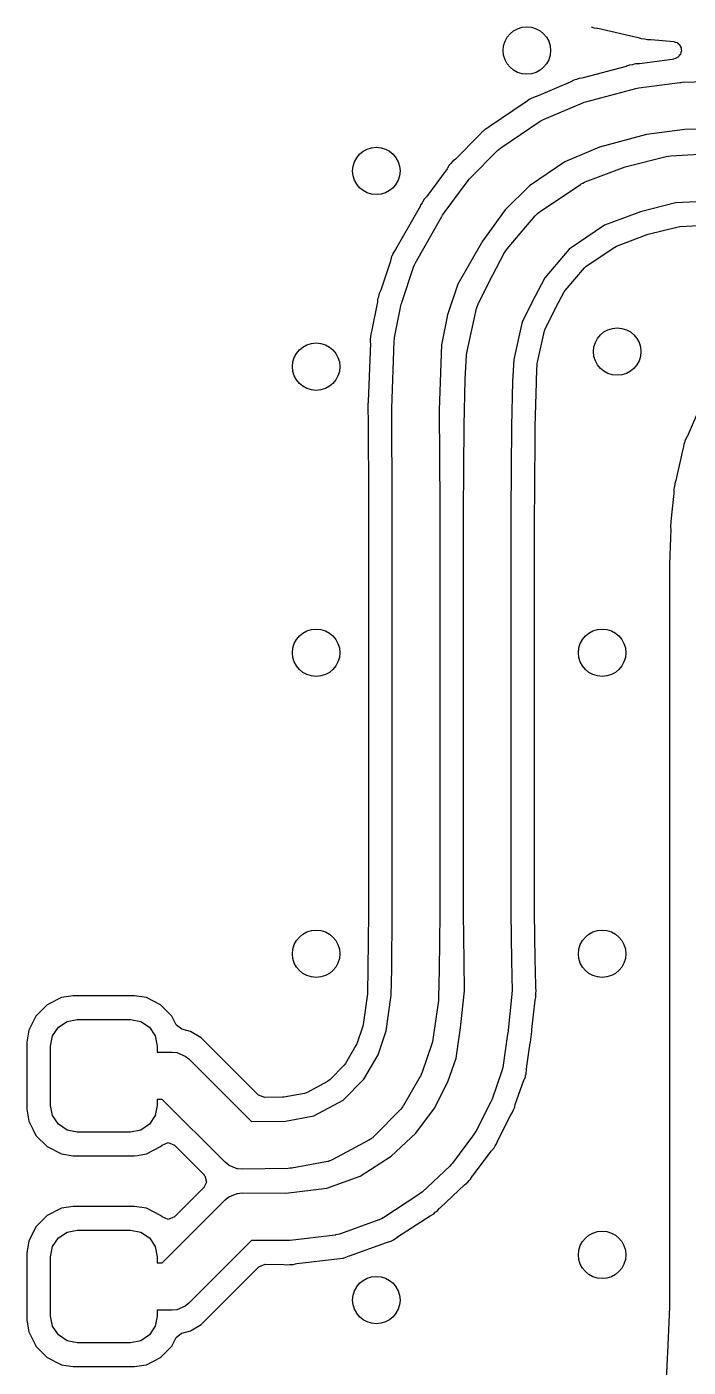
# Model space of a CAD drawing. Extents: x 2.36 to 5.14, y -5.39 to -2.61.
# Drawn here: x 2.8839 to 3.1036, y -4.4373 to -3.9921 of the extents above; entities that cross this region are included whole.
import ezdxf

# ---------------------------------------------------------------- set-up
doc = ezdxf.new("R2010")
doc.units = 0
doc.header["$MEASUREMENT"] = 0
doc.layers.add('BLACK', color=7, linetype='CONTINUOUS')

msp = doc.modelspace()

# ---------------------------------------------------------------- linework, layer by layer
at = {"layer": 'BLACK', "linetype": 'CONTINUOUS'}
for p, q in [((3.07139, -3.99212), (3.07224, -3.99245)), ((3.07224, -3.99245), (3.07324, -3.99256)), ((3.07324, -3.99256), (3.07357, -3.99262)), ((3.07357, -3.99262), (3.08702, -3.99565)), ((3.08702, -3.99565), (3.08801, -3.99602)), ((3.08801, -3.99602), (3.08904, -3.99611)), ((3.08904, -3.99611), (3.09005, -3.99634)), ((3.09005, -3.99634), (3.09091, -3.9963)), ((3.09091, -3.9963), (3.09129, -3.99631)), ((3.09129, -3.99631), (3.09876, -3.99699)), ((3.09876, -3.99699), (3.09929, -3.99727)), ((3.09929, -3.99727), (3.09989, -3.99733)), ((3.09989, -3.99733), (3.10024, -3.99777)), ((3.10036, -4.00213), (3.09932, -4.00269)), ((3.10024, -3.99777), (3.10073, -3.99803)), ((3.10062, -4.00164), (3.10036, -4.00213)), ((3.10106, -4.00128), (3.10062, -4.00164)), ((3.10073, -3.99803), (3.10091, -3.9986)), ((3.10091, -3.9986), (3.10129, -3.99907)), ((3.10112, -4.00069), (3.10106, -4.00128)), ((3.1014, -4.00016), (3.10112, -4.00069)), ((3.10129, -3.99907), (3.10123, -3.99962)), ((3.10123, -3.99962), (3.1014, -4.00016)), ((3.08295, -4.00528), (3.06866, -4.00907)), ((3.08314, -4.00523), (3.08295, -4.00528)), ((3.08407, -4.00484), (3.08314, -4.00523)), ((3.08513, -4.0047), (3.08407, -4.00484)), ((3.08531, -4.00465), (3.08513, -4.0047)), ((3.08617, -4.00443), (3.08531, -4.00465)), ((3.08531, -4.00465), (3.08531, -4.00465)), ((3.08699, -4.00443), (3.08617, -4.00443)), ((3.08617, -4.00443), (3.08617, -4.00443)), ((3.08738, -4.0044), (3.08699, -4.00443)), ((3.09828, -4.00296), (3.08738, -4.0044)), ((3.09872, -4.00287), (3.09828, -4.00296)), ((3.09932, -4.00269), (3.09872, -4.00287)), ((3.06442, -4.01051), (3.05324, -4.01523)), ((3.06459, -4.01045), (3.06442, -4.01051)), ((3.06442, -4.01051), (3.06442, -4.01051)), ((3.06555, -4.00989), (3.06459, -4.01045)), ((3.06649, -4.00964), (3.06555, -4.00989)), ((3.06668, -4.00956), (3.06649, -4.00964)), ((3.06738, -4.00927), (3.06668, -4.00956)), ((3.06668, -4.00956), (3.06668, -4.00956)), ((3.06831, -4.00914), (3.06738, -4.00927)), ((3.06866, -4.00907), (3.06831, -4.00914)), ((3.08717, -4.01239), (3.10077, -4.01059)), ((3.10077, -4.01059), (3.10118, -4.01058)), ((3.10118, -4.01058), (3.10159, -4.01053)), ((3.10159, -4.01053), (3.11659, -4.01013)), ((3.05306, -4.0153), (3.05168, -4.01578)), ((3.05324, -4.01523), (3.05306, -4.0153)), ((3.06958, -4.01699), (3.08618, -4.01259)), ((3.08618, -4.01259), (3.08668, -4.01251)), ((3.08668, -4.01251), (3.08717, -4.01239)), ((3.04945, -4.01729), (3.03751, -4.02537)), ((3.04953, -4.01723), (3.04945, -4.01729)), ((3.05076, -4.01628), (3.04953, -4.01723)), ((3.05124, -4.01607), (3.05076, -4.01628)), ((3.05168, -4.01578), (3.05124, -4.01607)), ((3.05168, -4.01578), (3.05168, -4.01578)), ((3.05574, -4.02275), (3.06854, -4.01735)), ((3.06854, -4.01735), (3.06907, -4.01718)), ((3.06907, -4.01718), (3.06958, -4.01699)), ((3.04139, -4.03228), (3.05439, -4.02348)), ((3.05439, -4.02348), (3.05505, -4.02312)), ((3.05505, -4.02312), (3.05574, -4.02275)), ((3.03418, -4.02812), (3.02625, -4.03605)), ((3.03432, -4.02797), (3.03418, -4.02812)), ((3.03524, -4.02691), (3.03432, -4.02797)), ((3.03548, -4.02674), (3.03524, -4.02691)), ((3.03591, -4.02639), (3.03548, -4.02674)), ((3.03612, -4.02618), (3.03591, -4.02639)), ((3.03734, -4.02548), (3.03612, -4.02618)), ((3.03751, -4.02537), (3.03734, -4.02548)), ((3.08973, -4.02794), (3.07415, -4.03207)), ((3.10242, -4.02626), (3.08973, -4.02794)), ((3.11687, -4.02587), (3.10242, -4.02626)), ((3.03123, -4.04223), (3.04023, -4.03323)), ((3.04023, -4.03323), (3.04081, -4.03276)), ((3.04081, -4.03276), (3.04139, -4.03228)), ((3.07415, -4.03207), (3.06257, -4.03695)), ((3.02464, -4.03767), (3.02418, -4.03812)), ((3.02479, -4.03751), (3.02464, -4.03767)), ((3.0253, -4.03681), (3.02479, -4.03751)), ((3.02625, -4.03605), (3.0253, -4.03681)), ((3.06257, -4.03695), (3.05084, -4.0449)), ((3.08349, -4.03836), (3.09629, -4.03516)), ((3.09629, -4.03516), (3.09703, -4.03505)), ((3.09703, -4.03505), (3.09779, -4.03494)), ((3.09779, -4.03494), (3.11299, -4.03414)), ((3.02348, -4.0393), (3.0167, -4.04856)), ((3.02365, -4.03904), (3.02348, -4.0393)), ((3.02418, -4.03812), (3.02365, -4.03904)), ((3.02418, -4.03812), (3.02418, -4.03812)), ((3.06941, -4.04364), (3.08261, -4.03864)), ((3.08261, -4.03864), (3.08306, -4.03852)), ((3.08306, -4.03852), (3.08349, -4.03836)), ((3.02225, -4.05435), (3.03045, -4.04315)), ((3.03045, -4.04315), (3.03085, -4.0427)), ((3.03085, -4.0427), (3.03123, -4.04223)), ((3.05084, -4.0449), (3.0428, -4.05294)), ((3.05441, -4.05346), (3.06781, -4.04446)), ((3.06781, -4.04446), (3.06797, -4.04438)), ((3.06797, -4.04438), (3.06803, -4.04432)), ((3.06803, -4.04432), (3.0686, -4.04404)), ((3.0686, -4.04404), (3.06917, -4.04373)), ((3.06917, -4.04373), (3.06925, -4.04372)), ((3.06925, -4.04372), (3.06941, -4.04364)), ((3.01525, -4.05054), (3.01465, -4.05136)), ((3.01535, -4.0504), (3.01525, -4.05054)), ((3.01525, -4.05054), (3.01525, -4.05054)), ((3.01594, -4.04937), (3.01535, -4.0504)), ((3.01657, -4.04874), (3.01594, -4.04937)), ((3.0167, -4.04856), (3.01657, -4.04874)), ((3.09937, -4.05062), (3.08776, -4.05353)), ((3.11364, -4.04987), (3.09937, -4.05062)), ((3.01422, -4.05239), (3.00641, -4.06605)), ((3.01296, -4.07049), (3.02176, -4.05509)), ((3.0144, -4.052), (3.01422, -4.05239)), ((3.01465, -4.05136), (3.0144, -4.052)), ((3.01465, -4.05136), (3.01465, -4.05136)), ((3.02176, -4.05509), (3.02202, -4.05473)), ((3.02202, -4.05473), (3.02225, -4.05435)), ((3.0428, -4.05294), (3.03522, -4.06329)), ((3.04341, -4.06588), (3.05281, -4.05488)), ((3.05281, -4.05488), (3.05313, -4.05458)), ((3.05313, -4.05458), (3.05322, -4.05445)), ((3.05322, -4.05445), (3.05358, -4.05414)), ((3.05358, -4.05414), (3.05393, -4.05382)), ((3.05393, -4.05382), (3.05407, -4.05374)), ((3.05407, -4.05374), (3.05441, -4.05346)), ((3.08776, -4.05353), (3.07584, -4.05804)), ((3.07584, -4.05804), (3.06409, -4.06594)), ((3.09029, -4.06103), (3.10028, -4.05853)), ((3.10028, -4.05853), (3.10083, -4.05845)), ((3.10083, -4.05845), (3.11382, -4.05777)), ((3.03522, -4.06329), (3.02702, -4.07763)), ((3.0798, -4.06498), (3.08996, -4.06113)), ((3.08996, -4.06113), (3.09029, -4.06103)), ((3.00508, -4.06838), (3.0047, -4.0698)), ((3.00519, -4.06818), (3.00508, -4.06838)), ((3.00534, -4.06793), (3.00519, -4.06818)), ((3.0055, -4.06744), (3.00534, -4.06793)), ((3.00636, -4.06614), (3.0055, -4.06744)), ((3.00641, -4.06605), (3.00636, -4.06614)), ((3.00641, -4.06605), (3.00641, -4.06605)), ((3.03864, -4.07452), (3.04244, -4.06732)), ((3.04244, -4.06732), (3.04251, -4.06721)), ((3.04251, -4.06721), (3.04253, -4.06715)), ((3.04253, -4.06715), (3.04292, -4.0666)), ((3.04292, -4.0666), (3.04329, -4.06604)), ((3.04329, -4.06604), (3.04334, -4.066)), ((3.04334, -4.066), (3.04341, -4.06588)), ((3.06409, -4.06594), (3.05595, -4.07545)), ((3.06972, -4.07166), (3.07921, -4.06529)), ((3.07921, -4.06529), (3.0798, -4.06498)), ((3.00465, -4.06998), (3.00145, -4.07959)), ((3.0047, -4.0698), (3.00465, -4.06998)), ((3.00853, -4.08331), (3.01233, -4.07191)), ((3.01233, -4.0719), (3.01265, -4.07119)), ((3.01233, -4.07191), (3.01233, -4.0719)), ((3.01233, -4.0719), (3.01233, -4.0719)), ((3.01265, -4.07119), (3.01296, -4.0705)), ((3.01296, -4.0705), (3.01296, -4.07049)), ((3.01296, -4.0705), (3.01296, -4.0705)), ((3.06274, -4.07966), (3.06913, -4.07219)), ((3.06913, -4.07219), (3.06972, -4.07166)), ((3.02702, -4.07763), (3.02362, -4.08783)), ((3.03396, -4.08388), (3.03856, -4.07468)), ((3.03856, -4.07468), (3.0386, -4.07461)), ((3.0386, -4.07461), (3.03864, -4.07452)), ((3.05595, -4.07545), (3.0526, -4.0818)), ((3.00067, -4.08192), (3.00044, -4.08261)), ((3.00073, -4.08174), (3.00067, -4.08192)), ((3.00067, -4.08192), (3.00067, -4.08192)), ((3.00095, -4.08067), (3.00073, -4.08174)), ((3.00138, -4.07978), (3.00095, -4.08067)), ((3.00145, -4.07959), (3.00138, -4.07978)), ((3.00145, -4.07959), (3.00145, -4.07959)), ((3.0526, -4.0818), (3.04847, -4.09007)), ((3.05964, -4.08538), (3.06238, -4.0802)), ((3.06238, -4.0802), (3.06274, -4.07966)), ((3.00029, -4.08397), (2.99852, -4.09279)), ((3.00034, -4.08357), (3.00029, -4.08397)), ((3.00039, -4.08278), (3.00034, -4.08357)), ((3.00044, -4.08261), (3.00039, -4.08278)), ((3.00608, -4.09526), (3.00828, -4.08426)), ((3.00828, -4.08426), (3.00842, -4.08379)), ((3.00842, -4.08379), (3.00853, -4.08331)), ((3.03012, -4.09987), (3.03332, -4.08567)), ((3.03332, -4.08567), (3.0334, -4.08543)), ((3.0334, -4.08543), (3.03341, -4.08532)), ((3.03341, -4.08532), (3.03362, -4.08477)), ((3.03362, -4.08477), (3.0338, -4.0842)), ((3.0338, -4.0842), (3.03387, -4.08411)), ((3.03387, -4.08411), (3.03396, -4.08388)), ((3.05612, -4.09242), (3.05961, -4.08543)), ((3.05961, -4.08543), (3.05964, -4.08538)), ((3.02362, -4.08783), (3.02165, -4.09772)), ((3.04847, -4.09007), (3.04563, -4.10267)), ((2.99804, -4.09519), (2.99793, -4.09574)), ((2.99809, -4.09496), (2.99804, -4.09519)), ((2.99804, -4.09519), (2.99804, -4.09519)), ((2.99812, -4.09416), (2.99809, -4.09496)), ((2.99849, -4.09293), (2.99812, -4.09416)), ((2.99852, -4.09279), (2.99849, -4.09293)), ((3.00602, -4.09589), (3.00608, -4.09526)), ((3.05354, -4.1035), (3.05588, -4.09308)), ((3.05588, -4.09308), (3.05612, -4.09242)), ((2.99801, -4.09717), (2.99732, -4.11657)), ((2.99793, -4.09574), (2.998, -4.09688)), ((2.998, -4.09688), (2.99801, -4.09717)), ((3.00513, -4.11892), (3.00593, -4.09652)), ((3.00593, -4.09652), (3.00602, -4.09589)), ((3.02165, -4.09772), (3.02087, -4.11932)), ((3.03004, -4.10054), (3.03012, -4.09987)), ((3.02954, -4.10921), (3.02994, -4.10121)), ((3.02994, -4.10121), (3.03004, -4.10054)), ((3.04563, -4.10267), (3.04527, -4.1099)), ((3.05321, -4.10919), (3.05347, -4.10399)), ((3.05347, -4.10399), (3.05354, -4.1035)), ((3.02913, -4.12439), (3.02953, -4.10939)), ((3.02953, -4.10939), (3.02954, -4.1093)), ((3.02954, -4.1093), (3.02954, -4.10921)), ((3.04527, -4.1099), (3.04487, -4.12473)), ((3.05277, -4.12484), (3.05316, -4.11024)), ((3.05316, -4.11017), (3.05321, -4.10919)), ((3.05316, -4.11024), (3.05316, -4.11017)), ((2.9973, -4.1169), (2.99722, -4.11722)), ((2.99722, -4.11722), (2.99723, -4.11896)), ((2.99732, -4.11657), (2.9973, -4.1169)), ((2.99723, -4.11903), (2.99717, -4.12071)), ((2.99717, -4.12071), (2.99717, -4.12071)), ((2.99717, -4.12071), (2.99717, -4.12072)), ((2.99717, -4.12072), (2.99724, -4.12136)), ((2.99723, -4.11896), (2.99723, -4.11903)), ((2.99724, -4.12136), (2.99742, -4.15104)), ((3.00514, -4.11908), (3.00513, -4.11892)), ((3.00513, -4.11925), (3.00514, -4.11908)), ((3.00531, -4.15102), (3.00513, -4.11925)), ((3.02087, -4.11932), (3.02106, -4.15095)), ((3.10729, -4.11876), (3.10321, -4.12828)), ((3.02894, -4.15335), (3.02913, -4.12455)), ((3.02913, -4.12447), (3.02913, -4.12439)), ((3.02913, -4.12455), (3.02913, -4.12447)), ((3.04487, -4.12473), (3.04469, -4.15342)), ((3.05261, -4.14817), (3.05277, -4.12489)), ((3.05277, -4.12489), (3.05277, -4.12484)), ((3.10209, -4.1309), (3.1019, -4.13219)), ((3.10225, -4.13053), (3.10209, -4.1309)), ((3.10209, -4.1309), (3.10209, -4.1309)), ((3.10235, -4.13029), (3.10225, -4.13053)), ((3.1025, -4.12965), (3.10235, -4.13029)), ((3.10316, -4.12839), (3.1025, -4.12965)), ((3.10321, -4.12828), (3.10316, -4.12839)), ((3.10186, -4.13242), (3.09971, -4.14177)), ((3.1019, -4.13219), (3.10186, -4.13242)), ((3.09911, -4.1438), (3.09901, -4.14486)), ((3.09947, -4.14284), (3.09911, -4.1438)), ((3.09971, -4.14177), (3.09947, -4.14284)), ((3.05258, -4.15344), (3.05261, -4.14817)), ((3.09879, -4.14711), (3.09808, -4.15426)), ((3.09896, -4.14504), (3.09877, -4.1459)), ((3.09877, -4.1459), (3.09877, -4.1459)), ((3.09877, -4.1459), (3.0988, -4.14672)), ((3.0988, -4.14672), (3.09879, -4.14711)), ((3.09901, -4.14486), (3.09896, -4.14504)), ((2.99742, -4.15104), (2.99742, -4.15106)), ((2.99742, -4.15106), (2.99742, -4.2865)), ((3.00531, -4.28656), (3.00531, -4.15102)), ((3.02106, -4.15095), (3.02106, -4.15098)), ((3.02106, -4.15098), (3.02106, -4.151)), ((3.02106, -4.151), (3.02106, -4.2866)), ((3.02894, -4.15337), (3.02894, -4.15335)), ((3.02894, -4.1534), (3.02894, -4.15337)), ((3.02894, -4.2864), (3.02894, -4.1534)), ((3.04469, -4.15342), (3.04469, -4.28635)), ((3.05258, -4.15346), (3.05258, -4.15344)), ((3.05258, -4.28629), (3.05258, -4.15346)), ((3.09784, -4.1567), (3.0977, -4.15813)), ((3.09785, -4.1566), (3.09784, -4.1567)), ((3.0979, -4.15507), (3.09785, -4.1566)), ((3.09806, -4.15454), (3.0979, -4.15507)), ((3.09808, -4.15426), (3.09806, -4.15454)), ((3.09779, -4.15895), (3.09754, -4.16757)), ((3.0977, -4.15813), (3.09775, -4.15839)), ((3.09775, -4.15839), (3.09779, -4.15895)), ((3.09743, -4.17121), (3.09738, -4.17302)), ((3.09749, -4.1691), (3.09743, -4.16932)), ((3.09743, -4.16932), (3.09743, -4.17117)), ((3.09743, -4.17117), (3.09743, -4.17121)), ((3.09754, -4.16757), (3.09749, -4.1691)), ((3.09738, -4.17302), (3.0974, -4.17321)), ((3.0974, -4.17321), (3.09739, -4.17321)), ((3.09739, -4.17321), (3.09743, -4.17358)), ((3.09743, -4.17358), (3.09742, -4.19191)), ((3.09742, -4.19191), (3.09742, -4.19452)), ((3.09742, -4.19452), (3.09742, -4.19452)), ((3.09742, -4.19452), (3.09742, -4.19657)), ((3.09742, -4.19657), (3.09742, -4.19835)), ((3.09742, -4.19835), (3.09742, -4.19885)), ((3.09742, -4.19885), (3.09742, -4.19887)), ((3.09742, -4.19887), (3.09742, -4.38653)), ((2.99742, -4.28653), (2.99723, -4.30493)), ((2.99742, -4.2865), (2.99742, -4.28653)), ((3.00513, -4.30507), (3.00531, -4.28656)), ((3.02106, -4.28668), (3.02087, -4.30528)), ((3.02106, -4.2866), (3.02106, -4.28664)), ((3.02106, -4.28664), (3.02106, -4.28668)), ((3.02894, -4.28645), (3.02894, -4.2864)), ((3.02894, -4.28649), (3.02894, -4.28645)), ((3.02913, -4.30249), (3.02894, -4.28649)), ((3.04469, -4.28635), (3.04487, -4.30227)), ((3.05258, -4.28632), (3.05258, -4.28629)), ((3.05276, -4.30192), (3.05258, -4.28632)), ((3.02913, -4.30252), (3.02913, -4.30249)), ((3.02913, -4.30255), (3.02913, -4.30252)), ((3.02932, -4.31225), (3.02913, -4.30255)), ((3.04487, -4.30227), (3.04507, -4.31245)), ((3.05277, -4.30214), (3.05276, -4.30192)), ((3.05277, -4.30216), (3.05277, -4.30214)), ((3.05283, -4.30562), (3.05277, -4.30216)), ((2.99723, -4.30496), (2.99706, -4.31297)), ((2.99723, -4.30493), (2.99723, -4.30496)), ((3.00494, -4.31377), (3.00513, -4.30507)), ((3.02087, -4.30537), (3.02067, -4.31457)), ((3.02087, -4.30528), (3.02087, -4.30533)), ((3.02087, -4.30533), (3.02087, -4.30537)), ((3.05294, -4.31103), (3.05283, -4.30562)), ((2.99703, -4.31331), (2.99563, -4.32347)), ((2.99706, -4.31297), (2.99703, -4.31331)), ((3.0033, -4.32557), (3.00494, -4.31377)), ((3.02799, -4.32461), (3.02932, -4.31225)), ((3.04503, -4.31344), (3.04363, -4.32644)), ((3.04507, -4.31245), (3.04503, -4.31294)), ((3.04503, -4.31294), (3.04503, -4.31344)), ((3.05297, -4.31142), (3.05294, -4.31103)), ((3.0531, -4.31222), (3.05297, -4.31142)), ((3.05298, -4.31329), (3.0531, -4.31222)), ((3.05301, -4.31437), (3.05298, -4.31329)), ((2.89068, -4.31694), (2.88693, -4.32069)), ((2.89541, -4.31453), (2.89068, -4.31694)), ((2.89934, -4.31391), (2.89541, -4.31453)), ((2.89541, -4.31453), (2.89541, -4.31453)), ((2.91969, -4.31391), (2.89934, -4.31391)), ((2.89934, -4.31391), (2.89934, -4.31391)), ((2.92361, -4.31453), (2.91969, -4.31391)), ((2.91969, -4.31391), (2.91969, -4.31391)), ((2.92834, -4.31694), (2.92361, -4.31453)), ((2.92361, -4.31453), (2.92361, -4.31453)), ((2.93209, -4.32069), (2.92834, -4.31694)), ((2.92834, -4.31694), (2.92834, -4.31694)), ((3.0206, -4.31548), (3.0188, -4.32848)), ((3.02062, -4.31502), (3.0206, -4.31548)), ((3.02067, -4.31457), (3.02062, -4.31502)), ((3.0517, -4.32519), (3.05276, -4.31535)), ((3.05276, -4.31535), (3.05301, -4.31437)), ((2.88693, -4.32069), (2.88452, -4.32542)), ((2.89439, -4.32439), (2.89726, -4.32247)), ((2.89726, -4.32247), (2.90065, -4.3218)), ((2.90065, -4.3218), (2.91837, -4.3218)), ((2.91837, -4.3218), (2.92176, -4.32247)), ((2.92176, -4.32247), (2.92463, -4.32439)), ((2.93255, -4.32158), (2.93209, -4.32069)), ((2.93355, -4.32355), (2.93255, -4.32158)), ((2.88452, -4.32542), (2.8839, -4.32934)), ((2.88452, -4.32542), (2.88452, -4.32542)), ((2.89247, -4.32727), (2.89439, -4.32439)), ((2.92463, -4.32439), (2.92655, -4.32727)), ((2.93362, -4.32369), (2.93355, -4.32355)), ((2.93539, -4.32505), (2.93362, -4.32369)), ((2.93824, -4.32581), (2.93539, -4.32505)), ((2.94183, -4.32788), (2.93824, -4.32581)), ((2.93824, -4.32581), (2.93824, -4.32581)), ((2.9955, -4.32401), (2.99348, -4.32994)), ((2.99563, -4.32347), (2.9955, -4.32401)), ((3.0006, -4.33351), (3.0033, -4.32557)), ((3.02652, -4.3347), (3.02799, -4.32461)), ((3.04359, -4.32673), (3.04199, -4.33773)), ((3.0436, -4.32659), (3.04359, -4.32673)), ((3.04363, -4.32644), (3.0436, -4.32659)), ((3.05145, -4.32758), (3.0517, -4.32582)), ((3.0517, -4.32563), (3.0517, -4.32519)), ((3.0517, -4.32582), (3.0517, -4.32563)), ((3.0517, -4.32582), (3.0517, -4.32582)), ((2.8839, -4.32934), (2.8839, -4.35166)), ((2.8918, -4.33066), (2.89247, -4.32727)), ((2.8918, -4.35034), (2.8918, -4.33066)), ((2.92655, -4.32727), (2.92723, -4.33066)), ((2.92723, -4.33066), (2.92723, -4.33263)), ((2.95222, -4.33827), (2.94183, -4.32788)), ((2.94183, -4.32788), (2.94183, -4.32788)), ((2.94183, -4.32788), (2.94183, -4.32788)), ((2.99324, -4.33047), (2.98974, -4.33646)), ((2.99348, -4.32994), (2.99324, -4.33047)), ((3.01845, -4.32994), (3.01525, -4.33934)), ((3.01862, -4.32921), (3.01845, -4.32994)), ((3.0188, -4.32848), (3.01862, -4.32921)), ((3.05002, -4.33735), (3.05115, -4.32963)), ((3.05115, -4.32963), (3.05125, -4.32935)), ((3.05125, -4.32935), (3.05145, -4.32758)), ((2.92723, -4.33263), (2.93215, -4.33263)), ((2.93215, -4.33263), (2.93369, -4.33278)), ((2.93369, -4.33278), (2.93652, -4.33395)), ((2.93652, -4.33395), (2.93772, -4.33493)), ((2.93772, -4.33493), (2.95854, -4.35575)), ((2.99589, -4.34159), (3.0006, -4.33351)), ((3.02375, -4.34248), (3.02652, -4.3347)), ((2.96087, -4.34692), (2.95222, -4.33827)), ((2.98931, -4.33703), (2.98454, -4.34191)), ((2.98974, -4.33646), (2.98931, -4.33703)), ((3.01493, -4.34005), (3.01462, -4.34074)), ((3.01524, -4.33936), (3.01493, -4.34005)), ((3.01525, -4.33935), (3.01524, -4.33936)), ((3.01525, -4.33934), (3.01525, -4.33935)), ((3.04162, -4.33924), (3.03842, -4.34824)), ((3.04181, -4.33849), (3.04162, -4.33923)), ((3.04162, -4.33923), (3.04162, -4.33923)), ((3.04162, -4.33923), (3.04162, -4.33924)), ((3.04199, -4.33774), (3.04181, -4.33849)), ((3.04199, -4.33773), (3.04199, -4.33774)), ((3.04199, -4.33774), (3.04199, -4.33774)), ((3.0495, -4.34092), (3.04958, -4.34041)), ((3.04958, -4.34041), (3.04968, -4.34014)), ((3.04968, -4.34014), (3.04975, -4.33993)), ((3.04968, -4.34014), (3.04968, -4.34014)), ((3.04968, -4.34014), (3.04968, -4.34014)), ((3.04975, -4.33993), (3.04987, -4.33846)), ((3.04975, -4.33993), (3.04975, -4.33993)), ((3.04987, -4.33846), (3.04989, -4.33827)), ((3.04989, -4.33827), (3.05002, -4.33735)), ((2.98383, -4.34245), (2.97698, -4.3461)), ((2.98454, -4.34191), (2.98383, -4.34245)), ((2.98902, -4.34863), (2.99589, -4.34159)), ((3.0146, -4.34077), (3.009, -4.35037)), ((3.01461, -4.34075), (3.0146, -4.34077)), ((3.01462, -4.34074), (3.01461, -4.34075)), ((3.01929, -4.35123), (3.02375, -4.34248)), ((3.04627, -4.34972), (3.04889, -4.34236)), ((3.04889, -4.34236), (3.0495, -4.34092)), ((2.92889, -4.34837), (2.92723, -4.34837)), ((2.92723, -4.34837), (2.92723, -4.35034)), ((2.94977, -4.36926), (2.92889, -4.34837)), ((2.96091, -4.34696), (2.96087, -4.34692)), ((2.96298, -4.34777), (2.96091, -4.34696)), ((2.96882, -4.34766), (2.96298, -4.34777)), ((2.96928, -4.34762), (2.96882, -4.34766)), ((2.97612, -4.3464), (2.96928, -4.34762)), ((2.97698, -4.3461), (2.97612, -4.3464)), ((2.97919, -4.35387), (2.98902, -4.34863)), ((3.03801, -4.34918), (3.03301, -4.35898)), ((3.0382, -4.3487), (3.03801, -4.34918)), ((3.03842, -4.34824), (3.0382, -4.3487)), ((2.8839, -4.35166), (2.88452, -4.35558)), ((2.89247, -4.35373), (2.8918, -4.35034)), ((2.89439, -4.35661), (2.89247, -4.35373)), ((2.92655, -4.35373), (2.92463, -4.35661)), ((2.92723, -4.35034), (2.92655, -4.35373)), ((3.00783, -4.3519), (2.99943, -4.3605)), ((3.008, -4.35169), (3.00783, -4.3519)), ((3.0081, -4.35162), (3.008, -4.35169)), ((3.00844, -4.35115), (3.0081, -4.35162)), ((3.0088, -4.3507), (3.00844, -4.35115)), ((3.00884, -4.35059), (3.0088, -4.3507)), ((3.009, -4.35037), (3.00884, -4.35059)), ((3.01311, -4.35953), (3.01929, -4.35123)), ((3.04044, -4.36179), (3.04457, -4.35369)), ((3.04457, -4.35369), (3.04516, -4.35284)), ((3.04516, -4.35284), (3.04551, -4.35185)), ((3.04551, -4.35185), (3.04599, -4.35092)), ((3.04599, -4.35092), (3.04616, -4.35009)), ((3.04616, -4.35009), (3.04627, -4.34972)), ((2.88452, -4.35558), (2.88452, -4.35558)), ((2.88452, -4.35558), (2.88586, -4.35822)), ((2.88586, -4.35822), (2.88693, -4.36031)), ((2.89726, -4.35853), (2.89439, -4.35661)), ((2.92463, -4.35661), (2.92176, -4.35853)), ((2.95854, -4.35575), (2.96983, -4.35554)), ((2.96983, -4.35554), (2.97919, -4.35387)), ((2.88693, -4.36031), (2.89068, -4.36406)), ((2.90065, -4.3592), (2.89726, -4.35853)), ((2.91837, -4.3592), (2.90065, -4.3592)), ((2.92176, -4.35853), (2.91837, -4.3592)), ((2.92882, -4.36359), (2.93088, -4.36273)), ((2.93088, -4.36273), (2.93294, -4.36359)), ((2.99751, -4.36195), (2.98551, -4.36835)), ((2.99806, -4.36158), (2.99751, -4.36195)), ((2.99825, -4.3615), (2.99806, -4.36158)), ((2.99851, -4.36128), (2.99825, -4.3615)), ((2.99879, -4.36109), (2.99851, -4.36128)), ((2.99892, -4.36093), (2.99879, -4.36109)), ((2.99943, -4.3605), (2.99892, -4.36093)), ((3.00492, -4.36719), (3.01311, -4.35953)), ((3.03232, -4.3601), (3.02532, -4.3695)), ((3.03266, -4.35954), (3.03232, -4.3601)), ((3.03301, -4.35898), (3.03266, -4.35954)), ((3.03989, -4.36315), (3.04033, -4.36203)), ((3.04033, -4.36203), (3.04044, -4.36179)), ((2.89068, -4.36406), (2.89541, -4.36647)), ((2.89541, -4.36647), (2.89934, -4.36709)), ((2.89934, -4.36709), (2.89934, -4.36709)), ((2.89934, -4.36709), (2.91969, -4.36709)), ((2.91969, -4.36709), (2.92067, -4.36694)), ((2.92067, -4.36694), (2.92361, -4.36647)), ((2.92361, -4.36647), (2.92834, -4.36406)), ((2.92834, -4.36406), (2.92882, -4.36359)), ((2.93294, -4.36359), (2.93294, -4.36359)), ((2.93294, -4.36359), (2.94259, -4.37324)), ((2.99466, -4.3739), (3.00492, -4.36719)), ((3.0322, -4.37348), (3.03821, -4.36541)), ((3.03821, -4.36541), (3.0391, -4.36442)), ((3.0391, -4.36442), (3.03944, -4.36375)), ((3.03944, -4.36375), (3.03989, -4.36315)), ((2.95096, -4.37024), (2.94977, -4.36926)), ((2.95103, -4.37026), (2.95096, -4.37024)), ((2.95109, -4.37032), (2.95103, -4.37026)), ((2.95245, -4.37085), (2.95109, -4.37032)), ((2.9538, -4.37141), (2.95245, -4.37085)), ((2.95388, -4.37141), (2.9538, -4.37141)), ((2.95395, -4.37144), (2.95388, -4.37141)), ((2.95549, -4.37156), (2.95395, -4.37144)), ((2.97075, -4.37127), (2.95549, -4.37156)), ((2.97137, -4.3712), (2.97075, -4.37127)), ((2.97198, -4.37115), (2.97137, -4.3712)), ((2.98318, -4.36915), (2.97198, -4.37115)), ((2.98387, -4.36896), (2.98318, -4.36915)), ((2.98408, -4.36894), (2.98387, -4.36896)), ((2.98437, -4.36882), (2.98408, -4.36894)), ((2.98467, -4.36873), (2.98437, -4.36882)), ((2.98484, -4.36862), (2.98467, -4.36873)), ((2.98551, -4.36835), (2.98484, -4.36862)), ((3.02438, -4.37055), (3.01518, -4.37915)), ((3.02484, -4.37002), (3.02438, -4.37055)), ((3.02532, -4.3695), (3.02484, -4.37002)), ((2.94259, -4.37324), (2.9428, -4.37348)), ((2.9428, -4.37348), (2.94298, -4.3737)), ((2.9436, -4.37584), (2.94285, -4.37737)), ((2.94298, -4.3737), (2.9436, -4.37584)), ((2.98358, -4.37789), (2.99466, -4.3739)), ((3.02929, -4.37676), (3.03041, -4.37588)), ((3.03041, -4.37588), (3.0308, -4.37535)), ((3.0308, -4.37535), (3.03128, -4.3749)), ((3.03128, -4.3749), (3.03197, -4.3738)), ((3.03197, -4.3738), (3.03211, -4.3736)), ((3.03211, -4.3736), (3.0322, -4.37348)), ((2.94259, -4.37776), (2.93294, -4.38741)), ((2.94272, -4.37761), (2.94259, -4.37776)), ((2.94275, -4.37759), (2.94272, -4.37761)), ((2.94283, -4.37749), (2.94275, -4.37758)), ((2.94275, -4.37758), (2.94275, -4.37759)), ((2.9429, -4.37741), (2.94283, -4.37749)), ((2.94285, -4.37737), (2.9429, -4.37741)), ((2.951, -4.38074), (2.95241, -4.38017)), ((2.95241, -4.38017), (2.9538, -4.37959)), ((2.9538, -4.37959), (2.95383, -4.37959)), ((2.95383, -4.37959), (2.95385, -4.37958)), ((2.95385, -4.37958), (2.95539, -4.37944)), ((2.95539, -4.37944), (2.96995, -4.37952)), ((2.96995, -4.37952), (2.98358, -4.37789)), ((3.01412, -4.37999), (3.00252, -4.38759)), ((3.01464, -4.37956), (3.01412, -4.37999)), ((3.01518, -4.37915), (3.01464, -4.37956)), ((3.02118, -4.38434), (3.02929, -4.37676)), ((2.89541, -4.38453), (2.89068, -4.38694)), ((2.89934, -4.38391), (2.89541, -4.38453)), ((2.89541, -4.38453), (2.89541, -4.38453)), ((2.91969, -4.38391), (2.89934, -4.38391)), ((2.89934, -4.38391), (2.89934, -4.38391)), ((2.92361, -4.38453), (2.91969, -4.38391)), ((2.91969, -4.38391), (2.91969, -4.38391)), ((2.92834, -4.38694), (2.92361, -4.38453)), ((2.92361, -4.38453), (2.92361, -4.38453)), ((2.92889, -4.40263), (2.94977, -4.38174)), ((2.94977, -4.38174), (2.95096, -4.38076)), ((2.95096, -4.38076), (2.95099, -4.38075)), ((2.95099, -4.38075), (2.951, -4.38074)), ((3.02018, -4.38545), (3.021, -4.38453)), ((3.021, -4.38453), (3.02118, -4.38434)), ((2.89068, -4.38694), (2.88693, -4.39069)), ((2.92882, -4.38741), (2.92834, -4.38694)), ((2.93088, -4.38827), (2.92882, -4.38741)), ((2.93294, -4.38741), (2.93088, -4.38827)), ((3.00086, -4.38841), (2.98806, -4.39301)), ((3.00105, -4.38832), (3.00086, -4.38841)), ((3.00115, -4.3883), (3.00105, -4.38832)), ((3.0017, -4.38801), (3.00115, -4.3883)), ((3.00226, -4.38775), (3.0017, -4.38801)), ((3.00233, -4.38768), (3.00226, -4.38775)), ((3.00252, -4.38759), (3.00233, -4.38768)), ((3.00705, -4.39405), (3.01785, -4.38698)), ((3.01785, -4.38698), (3.01905, -4.38634)), ((3.01905, -4.38634), (3.01958, -4.38585)), ((3.01958, -4.38585), (3.02018, -4.38545)), ((3.09742, -4.38653), (3.09742, -4.38653)), ((3.09742, -4.38653), (3.09742, -4.38857)), ((3.09742, -4.38857), (3.09742, -4.39086)), ((2.88693, -4.39069), (2.88452, -4.39542)), ((2.89439, -4.39439), (2.89726, -4.39247)), ((2.89726, -4.39247), (2.90065, -4.3918)), ((2.90065, -4.3918), (2.91837, -4.3918)), ((2.91837, -4.3918), (2.92176, -4.39247)), ((2.92176, -4.39247), (2.92463, -4.39439)), ((2.98634, -4.39342), (2.97134, -4.39522)), ((2.98649, -4.39338), (2.98634, -4.39342)), ((2.98657, -4.39339), (2.98649, -4.39338)), ((2.9872, -4.39323), (2.98657, -4.39339)), ((2.98785, -4.39308), (2.9872, -4.39323)), ((2.98791, -4.39305), (2.98785, -4.39308)), ((2.98806, -4.39301), (2.98791, -4.39305)), ((3.09742, -4.39086), (3.09742, -4.39087)), ((3.09742, -4.39087), (3.09743, -4.41718)), ((2.88452, -4.39542), (2.8839, -4.39934)), ((2.88452, -4.39542), (2.88452, -4.39542)), ((2.8918, -4.40066), (2.89247, -4.39727)), ((2.89247, -4.39727), (2.89439, -4.39439)), ((2.92463, -4.39439), (2.92655, -4.39727)), ((2.92655, -4.39727), (2.92723, -4.40066)), ((2.95858, -4.3952), (2.93772, -4.41607)), ((2.97035, -4.39527), (2.95858, -4.3952)), ((2.97085, -4.39523), (2.97035, -4.39527)), ((2.97134, -4.39522), (2.97085, -4.39523)), ((2.99105, -4.40033), (3.00333, -4.39591)), ((3.00333, -4.39591), (3.0051, -4.39533)), ((3.0051, -4.39533), (3.00528, -4.39521)), ((3.00528, -4.39521), (3.00549, -4.39514)), ((3.00549, -4.39514), (3.00699, -4.39409)), ((3.00549, -4.39514), (3.00549, -4.39514)), ((3.00549, -4.39514), (3.00549, -4.39514)), ((3.00699, -4.39409), (3.00705, -4.39405)), ((2.8839, -4.39934), (2.8839, -4.42166)), ((2.8918, -4.42034), (2.8918, -4.40066)), ((2.92723, -4.40066), (2.92723, -4.40263)), ((2.92723, -4.40263), (2.92889, -4.40263)), ((2.97355, -4.4029), (2.98699, -4.40129)), ((2.98699, -4.40129), (2.98878, -4.40114)), ((2.98878, -4.40114), (2.98905, -4.40104)), ((2.98905, -4.40104), (2.98934, -4.40101)), ((2.98934, -4.40101), (2.99095, -4.40036)), ((2.99095, -4.40036), (2.99105, -4.40033)), ((2.94183, -4.42312), (2.96097, -4.40398)), ((2.96097, -4.40398), (2.96303, -4.40312)), ((2.96303, -4.40312), (2.96304, -4.40312)), ((2.96304, -4.40312), (2.96923, -4.40316)), ((2.96923, -4.40316), (2.97022, -4.4033)), ((2.97022, -4.4033), (2.9713, -4.40317)), ((2.9713, -4.40317), (2.97238, -4.40318)), ((2.97238, -4.40318), (2.97316, -4.40298)), ((2.97316, -4.40298), (2.97355, -4.4029)), ((2.93772, -4.41607), (2.93652, -4.41705)), ((2.89247, -4.42373), (2.8918, -4.42034)), ((2.92723, -4.42034), (2.92655, -4.42373)), ((2.93215, -4.41837), (2.92723, -4.41837)), ((2.92723, -4.41837), (2.92723, -4.42034)), ((2.93369, -4.41822), (2.93215, -4.41837)), ((2.93652, -4.41705), (2.93369, -4.41822)), ((3.09743, -4.41731), (3.09685, -4.43001)), ((3.09743, -4.41718), (3.09743, -4.41731)), ((2.8839, -4.42166), (2.88452, -4.42558)), ((2.89439, -4.42661), (2.89247, -4.42373)), ((2.92655, -4.42373), (2.92463, -4.42661)), ((2.93824, -4.42519), (2.94183, -4.42312)), ((2.88452, -4.42558), (2.88452, -4.42558)), ((2.88452, -4.42558), (2.88679, -4.43003)), ((2.89726, -4.42853), (2.89439, -4.42661)), ((2.90065, -4.4292), (2.89726, -4.42853)), ((2.91837, -4.4292), (2.90065, -4.4292)), ((2.92176, -4.42853), (2.91837, -4.4292)), ((2.92463, -4.42661), (2.92176, -4.42853)), ((2.93209, -4.43031), (2.93355, -4.42745)), ((2.93355, -4.42745), (2.93525, -4.426)), ((2.93525, -4.426), (2.93539, -4.42596)), ((2.93539, -4.42596), (2.93824, -4.42519)), ((2.88679, -4.43003), (2.88693, -4.43031)), ((2.88693, -4.43031), (2.89068, -4.43406)), ((2.92834, -4.43406), (2.93209, -4.43031)), ((3.09685, -4.43003), (3.09611, -4.44376)), ((3.09685, -4.43001), (3.09685, -4.43003)), ((2.89068, -4.43406), (2.89541, -4.43647)), ((2.89541, -4.43647), (2.89934, -4.43709)), ((2.89934, -4.43709), (2.89934, -4.43709)), ((2.89934, -4.43709), (2.91969, -4.43709)), ((2.91969, -4.43709), (2.92273, -4.43661)), ((2.92273, -4.43661), (2.92361, -4.43647)), ((2.92361, -4.43647), (2.92834, -4.43406))]:
    msp.add_line(p, q, dxfattribs=at)
at = {"layer": 'BLACK'}
for centre in [(3.05, -4), (3, -4.04), (3.08, -4.1), (2.98, -4.105), (2.98, -4.2), (3.075, -4.2), (2.98, -4.3), (3.075, -4.3), (3.075, -4.4), (3, -4.415)]:
    msp.add_circle(centre, 0.00787, dxfattribs=at)

doc.saveas('drawing.dxf')
